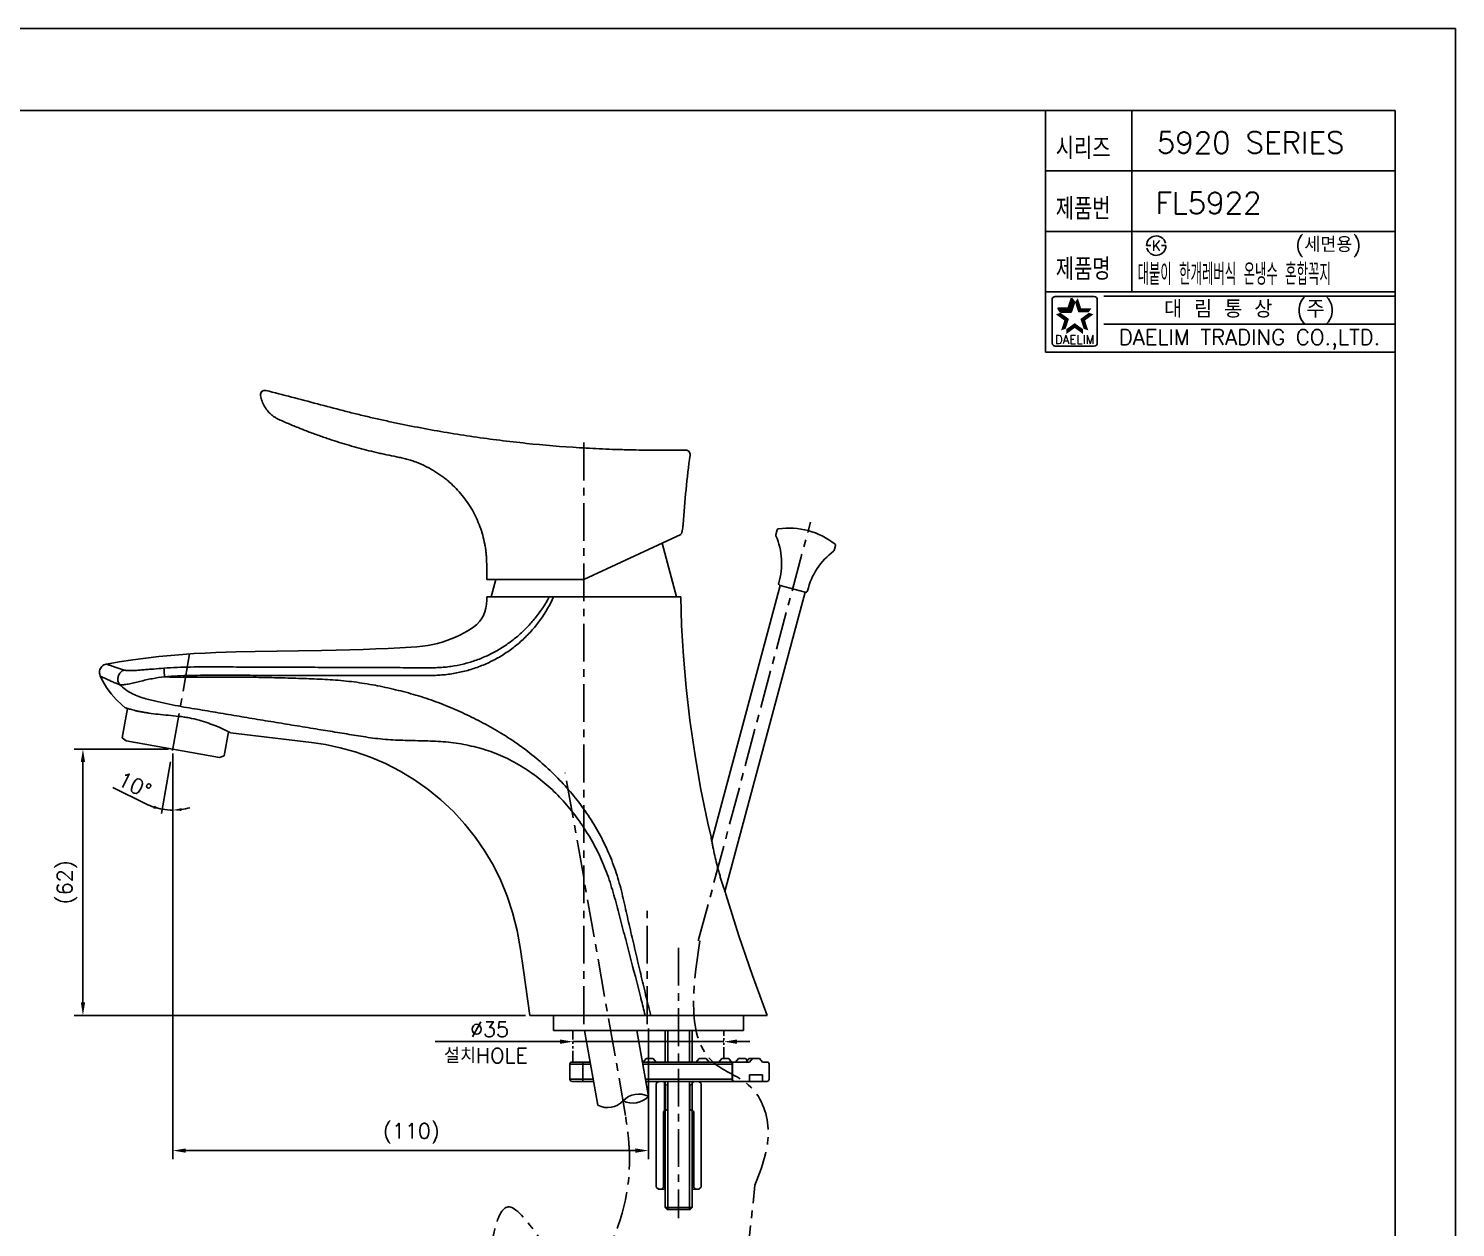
# Model space of a CAD drawing. Extents: x 21489 to 22083, y -3026 to -2606.
# Drawn here: x 21752.5 to 22083.3, y -2884.1 to -2606.2 of the extents above; entities that cross this region are included whole.
import ezdxf
from ezdxf.enums import TextEntityAlignment as Align

# ---------------------------------------------------------------- set-up
doc = ezdxf.new("R2010")
doc.units = 0
doc.header["$LTSCALE"] = 7
doc.header["$MEASUREMENT"] = 0
doc.linetypes.add('CENTER', pattern=[2, 1.25, -0.25, 0.25, -0.25])
doc.linetypes.add('PHANTOM', pattern=[2.5, 1.25, -0.25, 0.25, -0.25, 0.25, -0.25])
doc.layers.get('0').update_dxf_attribs({"color": 2, "linetype": 'CONTINUOUS'})
doc.layers.get('Defpoints').update_dxf_attribs({"linetype": 'CONTINUOUS'})
for name, color, linetype in [('$AUDIT_BAD_LAYER1', 7, 'CONTINUOUS'), ('02___PRT_ALL_AXES', 7, 'CONTINUOUS'), ('CL', 1, 'CENTER'), ('D', 2, 'CONTINUOUS'), ('DWG', 7, 'CONTINUOUS'), ('PH', 3, 'PHANTOM'), ('TXT', 4, 'CONTINUOUS')]:
    doc.layers.add(name, color=color, linetype=linetype)
doc.styles.add('GHS', font='ROMANS.shx', dxfattribs={"bigfont": 'GHS.shx'})
doc.styles.add('ROMANS', font='romans')
doc.dimstyles.new('ISO-25', dxfattribs={"dimscale": 0, "dimtxt": 3.5, "dimasz": 2, "dimexe": 1, "dimexo": 1, "dimgap": 1, "dimtad": 1, "dimdec": 4, "dimdsep": 46, "dimtxsty": 'GHS', "dimcen": 3, "dimclrd": 256, "dimclre": 256, "dimclrt": 256, "dimadec": 3, "dimazin": 0, "dimtfac": 1, "dimtdec": 4, "dimtmove": 0, "dimatfit": 0, "dimfxl": 0, "dimtvp": 1, "dimtolj": 1, "dimtzin": 0, "dimlwd": -1, "dimlwe": -1, "dimarcsym": 0})
doc.dimstyles.new('STANDARD$0', dxfattribs={"dimscale": 0, "dimtxt": 3.5, "dimasz": 3, "dimexe": 2, "dimexo": 1, "dimgap": 1, "dimtad": 3, "dimtoh": 1, "dimdec": 4, "dimdsep": 46, "dimtxsty": 'GHS', "dimcen": 2.5, "dimclrd": 256, "dimclre": 256, "dimclrt": 256, "dimadec": 0, "dimazin": 2, "dimtfac": 0.6, "dimtdec": 4, "dimtix": 1, "dimtmove": 2, "dimatfit": 3, "dimfxl": 0, "dimtolj": 1, "dimarcsym": 0})

# ---------------------------------------------------------------- blocks, each defined once
blk = doc.blocks.new('*D0')
at = {"layer": 'D'}
for p, q in [((21785.97, -2774.24), (21785.97, -2868.28)), ((21896.23, -2837.95), (21896.23, -2868.28)), ((21788.97, -2866.28), (21893.23, -2866.28))]:
    blk.add_line(p, q, dxfattribs=at)
for points in [[(21788.97, -2865.78), (21788.97, -2866.78), (21785.97, -2866.28)], [(21893.23, -2865.78), (21893.23, -2866.78), (21896.23, -2866.28)]]:
    blk.add_solid(points, dxfattribs=at)
at = {"layer": 'Defpoints', "color": 0}
for p in [(21785.97, -2773.24), (21896.23, -2836.95), (21896.23, -2866.28)]:
    blk.add_point(p, dxfattribs=at)
at = {"layer": 'D', "insert": (21841.28, -2862.29), "char_height": 3.5, "attachment_point": 5, "style": 'GHS'}
blk.add_mtext('\\A1;(110)', dxfattribs=at)
blk = doc.blocks.new('*D1')
at = {"layer": 'D'}
for p, q in [((21785.45, -2776.2), (21783.34, -2788.15)), ((21779.71, -2785.92), (21772.09, -2782.16)), ((21785.97, -2786.53), (21785.97, -2788.38))]:
    blk.add_line(p, q, dxfattribs=at)
for start, end in [(243.7296, 260), (243.7707, 251.8853), (260, 270), (278.1146, 286.2293)]:
    blk.add_arc((21785.97, -2773.24), 14.13, start, end, dxfattribs=at)
for points in [[(21781.65, -2786.35), (21781.49, -2787), (21783.51, -2787.16)], [(21787.98, -2787.57), (21787.94, -2786.9), (21785.97, -2787.38)]]:
    blk.add_solid(points, dxfattribs=at)
at = {"layer": 'Defpoints', "color": 0}
for p in [(21789.14, -2755.22), (21785.62, -2775.21), (21785.97, -2773.24), (21785.14, -2787.35), (21785.97, -2785.53)]:
    blk.add_point(p, dxfattribs=at)
at = {"layer": 'D', "insert": (21777.12, -2781.57), "char_height": 3.5, "attachment_point": 5, "rotation": 333.7296, "style": 'GHS'}
blk.add_mtext('\\A1;10°', dxfattribs=at)
blk = doc.blocks.new('*D3')
at = {"layer": 'D'}
for p, q in [((21784.97, -2773.24), (21763.14, -2773.24)), ((21765.14, -2831.95), (21765.14, -2776.24)), ((21867.73, -2834.95), (21763.14, -2834.95))]:
    blk.add_line(p, q, dxfattribs=at)
for points in [[(21764.64, -2776.24), (21765.64, -2776.24), (21765.14, -2773.24)], [(21764.64, -2831.95), (21765.64, -2831.95), (21765.14, -2834.95)]]:
    blk.add_solid(points, dxfattribs=at)
at = {"layer": 'Defpoints', "color": 0}
for p in [(21765.14, -2773.24), (21785.97, -2773.24), (21868.73, -2834.95)]:
    blk.add_point(p, dxfattribs=at)
at = {"layer": 'D', "insert": (21761.47, -2804.1), "char_height": 3.5, "attachment_point": 5, "rotation": 90, "style": 'GHS'}
blk.add_mtext('\\A1;(62)', dxfattribs=at)

msp = doc.modelspace()

# ---------------------------------------------------------------- linework, layer by layer
at = {"layer": '$AUDIT_BAD_LAYER1'}
for p, q in [((21775.44602, -2763.80222), (21774.24872, -2770.59245)), ((21775.13328, -2771.33468), (21774.24872, -2770.59245)), ((21775.13328, -2771.33468), (21796.79905, -2775.15494)), ((21798.86603, -2769.19127), (21797.88411, -2774.76001)), ((21796.79905, -2775.15494), (21797.88411, -2774.76001))]:
    msp.add_line(p, q, dxfattribs=at)
at = {"color": 7}
for p, q in [((21988.31243, -2625.23662), (21988.31243, -2681.23662)), ((22008.31243, -2625.23662), (22008.31243, -2667.23662)), ((21988.31243, -2639.23662), (22069.31243, -2639.23662)), ((21988.31243, -2653.23662), (22069.31243, -2653.23662)), ((21988.31243, -2667.23662), (22069.31243, -2667.23662)), ((21988.31243, -2681.23662), (22069.31243, -2681.23662))]:
    msp.add_line(p, q, dxfattribs=at)
at = {"color": 2, "linetype": 'Continuous'}
for p, q in [((21989.78992, -2679.1021), (21989.78992, -2669.1021)), ((21990.53992, -2668.3521), (21999.53992, -2668.3521)), ((22000.28992, -2669.1021), (22000.28992, -2679.1021)), ((22001.81243, -2668.23662), (22069.31243, -2668.23662)), ((22001.81243, -2674.73662), (22069.31243, -2674.73662)), ((21999.53992, -2679.8521), (21990.78992, -2679.8521))]:
    msp.add_line(p, q, dxfattribs=at)
at = {"color": 2}
for p, q in [((21993.55156, -2671.05356), (21994.30093, -2668.74724)), ((21994.96603, -2669.66267), (21994.30093, -2668.74724)), ((21991.79165, -2671.96899), (21991.12655, -2671.05356)), ((21991.12655, -2671.05356), (21993.55156, -2671.05356)), ((21991.79165, -2671.96899), (21994.21667, -2671.96899)), ((21994.21667, -2671.96899), (21994.96603, -2669.66267))]:
    msp.add_line(p, q, dxfattribs=at)
at = {"color": 7, "linetype": 'Continuous'}
for p, q in [((21858.73502, -2737.94828), (21903.73438, -2737.94828)), ((21805.10239, -2750.62999), (21800.66722, -2750.72595)), ((21815.07424, -2750.46113), (21805.10239, -2750.62999)), ((21820.44915, -2750.36087), (21815.07424, -2750.46113)), ((21823.81676, -2750.28631), (21820.44915, -2750.36087)), ((21827.03538, -2750.20407), (21823.81676, -2750.28631)), ((21830.11012, -2750.11468), (21827.03538, -2750.20407)), ((21833.06286, -2750.01474), (21830.11012, -2750.11468)), ((21835.91564, -2749.89982), (21833.06286, -2750.01474)), ((21838.62463, -2749.77703), (21835.91564, -2749.89982)), ((21799.33146, -2769.43113), (21818.09296, -2771.72135)), ((21867.28284, -2824.46937), (21868.73443, -2834.94828)), ((21894.50498, -2831.06877), (21894.44911, -2830.8474)), ((21868.73447, -2834.94828), (21923.73438, -2834.94828)), ((21874.23463, -2838.44941), (21874.23463, -2834.94828)), ((21918.23463, -2838.44904), (21918.23463, -2834.94828)), ((21895.92151, -2838.44851), (21874.23463, -2838.44941)), ((21913.73449, -2838.44905), (21895.92151, -2838.44905)), ((21900.07342, -2838.44905), (21900.07342, -2845.74828)), ((21918.23463, -2838.44904), (21906.39542, -2838.44904))]:
    msp.add_line(p, q, dxfattribs=at)
at = {"linetype": 'Continuous'}
msp.add_lwpolyline([(21489.31243, -3026.23662), (22083.31243, -3026.23662), (22083.31243, -2606.23662), (21489.31243, -2606.23662)], close=True, dxfattribs=at)
at = {"color": 7, "linetype": 'Continuous'}
for points in [[(21858.73443, -2737.94828), (21858.73968, -2738.7366), (21858.70161, -2739.66933), (21858.56571, -2740.55688), (21858.33106, -2741.40519), (21857.98203, -2742.23446), (21857.54387, -2743.00709), (21857.06614, -2743.68865), (21856.45645, -2744.32614), (21855.73595, -2744.91515), (21854.97912, -2745.44475), (21854.1951, -2745.91841), (21853.37866, -2746.3627), (21852.48275, -2746.81993), (21851.5316, -2747.26391), (21850.53855, -2747.67903), (21849.50557, -2748.0645), (21848.42906, -2748.41665), (21847.3239, -2748.72828), (21846.22313, -2748.99498), (21845.07757, -2749.21412), (21843.82731, -2749.3865), (21842.51398, -2749.52074), (21841.21565, -2749.62385), (21839.9331, -2749.70669), (21838.62463, -2749.77703)], [(21910.73817, -2793.55843), (21910.02013, -2790.40135), (21908.33791, -2782.20125), (21906.95343, -2774.23889), (21905.84019, -2766.50679), (21904.97328, -2758.99029), (21904.33389, -2751.68803), (21903.89776, -2744.56836), (21903.73443, -2737.94828)], [(21800.66722, -2750.72595), (21798.32998, -2750.78902), (21795.92119, -2750.86617), (21793.48011, -2750.96322), (21790.94778, -2751.09828), (21788.27476, -2751.28278), (21785.53754, -2751.51234), (21782.70146, -2751.79213), (21779.74622, -2752.13075), (21776.70871, -2752.53275), (21773.55405, -2753.00965), (21770.61066, -2753.50865)], [(21770.61066, -2753.50865), (21770.56107, -2753.51813), (21770.27594, -2753.59881), (21770.00816, -2753.71949), (21769.76148, -2753.87768), (21769.54004, -2754.07075), (21769.34935, -2754.29407), (21769.19338, -2754.54297), (21769.07556, -2754.81202), (21768.99842, -2755.09535), (21768.9636, -2755.38706), (21768.97182, -2755.68), (21769.02292, -2755.96924), (21769.11683, -2756.25027), (21769.14496, -2756.31427)], [(21769.14496, -2756.31429), (21769.73738, -2757.49468), (21770.62921, -2758.97392), (21771.66695, -2760.39479), (21772.85093, -2761.74208), (21774.18033, -2763.00007), (21774.96642, -2763.64285)], [(21818.09296, -2771.72135), (21821.37495, -2772.19729), (21824.77279, -2772.90263), (21828.26838, -2773.86587), (21831.78414, -2775.09282), (21835.24578, -2776.57238), (21838.6509, -2778.31357), (21841.97364, -2780.32078), (21845.1783, -2782.57465), (21848.1326, -2784.98837), (21851.02622, -2787.70932), (21853.69466, -2790.60954), (21856.14382, -2793.6866), (21858.33408, -2796.87892), (21860.29133, -2800.21251), (21862.01966, -2803.6958), (21863.51567, -2807.34714), (21864.75614, -2811.11497), (21865.77211, -2815.23794), (21866.56457, -2819.70445), (21867.28284, -2824.46937)], [(21923.73443, -2834.94828), (21920.36739, -2825.70828), (21917.16905, -2816.5013), (21914.20844, -2806.88036)]]:
    msp.add_lwpolyline(points, dxfattribs=at)
at = {"color": 2, "linetype": 'Continuous'}
for centre, radius, start, end in [((21990.53992, -2669.1021), 0.75, 90, 180), ((21999.53992, -2669.1021), 0.75, 0, 90), ((21990.66492, -2678.9771), 0.88388, 188.1301024, 278.1301024), ((21999.53992, -2679.1021), 0.75, 270, 0)]:
    msp.add_arc(centre, radius, start, end, dxfattribs=at)
at = {"color": 7, "linetype": 'Continuous'}
msp.add_arc((20849.90793, -3094.59726), 1077.32551, 13.94631343, 14.15900045, dxfattribs=at)
for centre, radius, start, end in [((21893.97845, -2858.15065), 4.97627, 63.3397992, 136.770123), ((21892.59405, -2850.29935), 4.97627, 243.229877, 316.6602008), ((21886.73109, -2851.33555), 4.97666, 243.2881927, 316.7118073)]:
    msp.add_arc(centre, radius, start, end)
for points, knots in [([(21783.92329, -2754.48297), (21785.96953, -2754.34331), (21789.0424, -2754.20895), (21793.1312, -2754.17104), (21797.19019, -2754.19463), (21802.24797, -2754.20656), (21808.31279, -2754.23267), (21814.37826, -2754.25809), (21820.44319, -2754.2839), (21826.50802, -2754.3095), (21831.56098, -2754.3293), (21835.60156, -2754.34741), (21838.63277, -2754.35869), (21841.65775, -2754.36069), (21844.16699, -2754.40048), (21846.15109, -2754.38715), (21847.60673, -2754.34904), (21849.04211, -2754.25542), (21850.93552, -2754.02258), (21853.28343, -2753.5706), (21855.5807, -2752.89787), (21857.37537, -2752.23264), (21858.69712, -2751.66394), (21859.99022, -2751.03856), (21861.25769, -2750.36233), (21862.48182, -2749.60435), (21864.07581, -2748.52577), (21865.99391, -2747.05626), (21868.09986, -2745.05523), (21870.69025, -2742.1396), (21872.32002, -2739.6762), (21873.24162, -2737.9484)], [0, 0, 0, 0, 0.064430875, 0.096576191, 0.128447949, 0.191942108, 0.255464197, 0.318972213, 0.382486729, 0.445992108, 0.509496765, 0.541223558, 0.572925913, 0.604720966, 0.63625063, 0.651757764, 0.667048519, 0.681989646, 0.696924087, 0.726953302, 0.756990658, 0.77200267, 0.7870602, 0.80217329, 0.817116446, 0.832166877, 0.847378163, 0.877572851, 0.907948389, 0.938483717, 1, 1, 1, 1]), ([(21874.25409, -2737.94828), (21873.40996, -2739.79919), (21871.87491, -2742.46711), (21869.33582, -2745.65284), (21867.566, -2747.48658), (21866.04301, -2748.83657), (21864.84575, -2749.78271), (21863.60746, -2750.67298), (21861.91207, -2751.79398), (21859.67537, -2753.00359), (21856.8759, -2754.20596), (21853.97415, -2755.1272), (21851.49593, -2755.66135), (21849.4918, -2755.9526), (21847.97834, -2756.08852), (21846.46041, -2756.15363), (21844.4347, -2756.19441), (21841.9013, -2756.17622), (21838.86047, -2756.1831), (21835.81837, -2756.18539), (21831.75973, -2756.18155), (21826.68383, -2756.17754), (21820.59116, -2756.16854), (21814.49804, -2756.15675), (21808.40595, -2756.14376), (21802.31518, -2756.12976), (21797.24025, -2756.12907), (21793.18073, -2756.11636), (21789.12184, -2756.16453), (21786.07936, -2756.30428), (21784.05488, -2756.44531)], [0, 0, 0, 0, 0.06263166, 0.093968973, 0.125289406, 0.140947099, 0.156600026, 0.17224789, 0.187890991, 0.219149519, 0.250378944, 0.281570368, 0.312728484, 0.328312788, 0.343898792, 0.359488062, 0.375080507, 0.406274299, 0.437481336, 0.468701555, 0.499933037, 0.562437351, 0.624976503, 0.68751174, 0.750030312, 0.812538142, 0.875032171, 0.906275758, 0.937520027, 1, 1, 1, 1]), ([(21770.61066, -2753.50865), (21770.69149, -2753.53868), (21771.01252, -2753.67085), (21771.75301, -2753.95157), (21773.03095, -2754.42341), (21774.08354, -2754.74896), (21774.71312, -2754.93449)], [0, 0, 0, 0, 0.059541747, 0.239660598, 0.546800938, 1, 1, 1, 1]), ([(21773.69061, -2758.30501), (21773.47329, -2758.05446), (21773.1789, -2757.39498), (21773.25562, -2756.32765), (21773.78278, -2755.39821), (21774.39439, -2755.01813), (21774.71314, -2754.93449)], [0, 0, 0, 0, 0.243128485, 0.501147957, 0.758437024, 1, 1, 1, 1]), ([(21774.71312, -2754.93449), (21774.83156, -2754.96891), (21775.10995, -2755.00973), (21775.75359, -2755.05142), (21776.67303, -2755.03629), (21777.83776, -2754.96791), (21779.04296, -2754.87172), (21780.25957, -2754.76793), (21781.88661, -2754.63138), (21783.1083, -2754.53886), (21783.92329, -2754.48295)], [0, 0, 0, 0, 0.040053747, 0.090824607, 0.209563151, 0.338189288, 0.469778075, 0.602144106, 0.734716835, 1, 1, 1, 1]), ([(21783.92329, -2754.48297), (21783.92834, -2754.5739), (21783.97017, -2755.22816), (21784.01534, -2755.88218), (21784.05487, -2756.44531)], [0, 0, 0, 0, 0.138917827, 1, 1, 1, 1]), ([(21773.69069, -2758.30501), (21773.30328, -2758.16496), (21772.59801, -2757.89108), (21771.6436, -2757.48204), (21770.86664, -2757.13315), (21770.25035, -2756.84598), (21769.83032, -2756.64603), (21769.56492, -2756.51852), (21769.41712, -2756.44609), (21769.30216, -2756.3925), (21769.22133, -2756.3482), (21769.17118, -2756.33239), (21769.15092, -2756.31354), (21769.14496, -2756.31429)], [0, 0, 0, 0, 0.248924818, 0.457001901, 0.627403485, 0.763549426, 0.867860145, 0.908457746, 0.941534712, 0.967180956, 0.985443565, 0.996368076, 1, 1, 1, 1]), ([(21784.0551, -2756.44525), (21783.08922, -2756.58351), (21781.64262, -2756.80509), (21779.73582, -2757.19796), (21778.3334, -2757.53719), (21776.97862, -2757.8802), (21775.71664, -2758.15955), (21774.75241, -2758.31848), (21774.09414, -2758.35073), (21773.81348, -2758.3301), (21773.6907, -2758.30501)], [0, 0, 0, 0, 0.277296716, 0.41570597, 0.553149795, 0.687329984, 0.812823742, 0.920552272, 0.964384992, 1, 1, 1, 1]), ([(21894.44911, -2830.8474), (21893.62453, -2827.58155), (21892.36038, -2822.68919), (21890.65433, -2816.16877), (21889.55536, -2812.10323), (21888.72864, -2808.85249), (21888.07456, -2806.45064), (21887.34854, -2804.09483), (21886.27668, -2801.00825), (21884.64603, -2797.26161), (21882.31142, -2792.95868), (21880.01079, -2789.59913), (21878.03523, -2787.03678), (21875.93702, -2784.5872), (21873.06211, -2781.75471), (21869.28021, -2778.74431), (21865.86869, -2776.61864), (21863.02308, -2775.16764), (21860.84071, -2774.21511), (21858.60842, -2773.41524), (21856.32716, -2772.76924), (21854.00581, -2772.24269), (21851.64847, -2771.83489), (21849.26956, -2771.56224), (21846.11278, -2771.35714), (21842.97637, -2771.27774), (21839.86754, -2771.21392), (21837.55735, -2771.13783), (21835.24645, -2771.00017), (21832.95208, -2770.75499), (21830.6955, -2770.43239), (21827.75719, -2769.97137), (21824.10748, -2769.35812), (21819.55172, -2768.63083), (21814.81803, -2767.85169), (21809.90922, -2767.04702), (21805.00278, -2766.2468), (21800.1122, -2765.41656), (21796.04607, -2764.73832), (21792.81292, -2764.19119), (21790.37285, -2763.78565), (21787.82239, -2763.35832), (21785.14834, -2762.83982), (21782.86782, -2762.33656), (21781.04861, -2761.92252), (21779.08446, -2761.43977), (21777.01135, -2760.69116), (21775.03958, -2759.4829), (21774.11563, -2758.71048), (21773.6907, -2758.30501)], [0, 0, 0, 0, 0.063926361, 0.095898222, 0.127914323, 0.143851417, 0.159556085, 0.175152456, 0.190627674, 0.221547763, 0.252580754, 0.28339725, 0.298706387, 0.313973718, 0.344580496, 0.375138381, 0.405536893, 0.420679223, 0.435732821, 0.450696709, 0.465645817, 0.480702404, 0.495853812, 0.511025982, 0.526122437, 0.555876796, 0.570559148, 0.585137296, 0.599742801, 0.614483286, 0.62891376, 0.643001315, 0.670930088, 0.699149915, 0.730557788, 0.761977264, 0.793555742, 0.824905093, 0.856121091, 0.87179131, 0.887137891, 0.903065752, 0.920868603, 0.938824347, 0.947388405, 0.956272508, 0.977228917, 0.988853034, 1, 1, 1, 1]), ([(21784.05488, -2756.44523), (21784.85537, -2756.51389), (21786.46206, -2756.60647), (21788.8779, -2756.60004), (21791.2973, -2756.5407), (21793.72211, -2756.53135), (21796.15027, -2756.52145), (21799.39491, -2756.52616), (21803.46001, -2756.56217), (21808.34873, -2756.64957), (21813.25172, -2756.76575), (21818.1665, -2756.95003), (21823.09158, -2757.14514), (21827.99794, -2757.62702), (21832.85328, -2758.3968), (21837.63697, -2759.43079), (21842.34814, -2760.67394), (21846.95584, -2762.1956), (21851.44501, -2763.99334), (21855.8192, -2766.05948), (21860.12025, -2768.32353), (21864.29393, -2770.88735), (21868.305, -2773.75114), (21872.12275, -2776.90291), (21875.69306, -2780.34674), (21878.97823, -2784.05609), (21881.95108, -2788.0197), (21884.59076, -2792.22789), (21886.8125, -2796.68285), (21888.34403, -2800.53967), (21889.32533, -2803.6965), (21889.97496, -2806.08344), (21890.54621, -2808.48831), (21891.25432, -2811.70552), (21892.18974, -2815.71557), (21893.30457, -2820.52945), (21894.43909, -2825.33905), (21895.58736, -2830.14564), (21896.36298, -2833.34775), (21896.7531, -2834.94828)], [0, 0, 0, 0, 0.015337323, 0.030699112, 0.046104765, 0.061537972, 0.076986675, 0.092459282, 0.123477676, 0.154590799, 0.185799596, 0.217098582, 0.248483287, 0.279873891, 0.311148045, 0.342276454, 0.373267403, 0.404120389, 0.434848171, 0.465520203, 0.496433163, 0.527593089, 0.558949138, 0.590444703, 0.622014669, 0.653549294, 0.684932491, 0.716498079, 0.74824212, 0.779839925, 0.795593917, 0.811330743, 0.827055163, 0.84277485, 0.874217091, 0.905660334, 0.93710428, 0.968551488, 1, 1, 1, 1]), ([(21914.20844, -2806.88036), (21914.20995, -2806.87474), (21914.19382, -2806.8536), (21914.18457, -2806.80588), (21914.15263, -2806.72943), (21914.11749, -2806.6264), (21914.07194, -2806.50052), (21913.99987, -2806.29621), (21913.89814, -2806.00571), (21913.76742, -2805.62445), (21913.6279, -2805.2091), (21913.48353, -2804.76943), (21913.28568, -2804.15257), (21913.03952, -2803.35612), (21912.75255, -2802.37948), (21912.4752, -2801.3855), (21912.12211, -2800.05197), (21911.71767, -2798.39687), (21911.35756, -2796.76004), (21911.10245, -2795.50258), (21910.93812, -2794.65968), (21910.82836, -2794.04828), (21910.76125, -2793.69857), (21910.74502, -2793.58826), (21910.73817, -2793.55843)], [0, 0, 0, 0, 0.001266262, 0.004974134, 0.010968103, 0.01899542, 0.028781615, 0.040063663, 0.066166709, 0.095765341, 0.127793807, 0.161531644, 0.196488435, 0.268793793, 0.342968471, 0.418040414, 0.49339625, 0.643215512, 0.788843136, 0.858150805, 0.9224807, 0.975759639, 0.993338069, 1, 1, 1, 1])]:
    msp.add_open_spline(points, degree=3, knots=knots, dxfattribs=at)
at = {"color": 2}
for points in [[(21993.55156, -2671.05356), (21994.21667, -2671.96899), (21994.30093, -2668.74724), (21994.96603, -2669.66267)], [(21995.7789, -2668.74724), (21995.1138, -2669.66267), (21996.52827, -2671.05356), (21995.86317, -2671.96899)], [(21992.63171, -2673.88457), (21993.70787, -2673.53491), (21990.66984, -2672.45919), (21991.74599, -2672.10952)], [(21991.12655, -2671.05356), (21991.79165, -2671.96899), (21993.55156, -2671.05356), (21994.21667, -2671.96899)], [(21996.52827, -2671.05356), (21995.86317, -2671.96899), (21998.95328, -2671.05356), (21998.28818, -2671.96899)], [(21999.41, -2672.45919), (21998.33384, -2672.10952), (21997.44812, -2673.88457), (21996.37196, -2673.53491)], [(21991.88234, -2676.19089), (21992.9585, -2675.84123), (21992.63171, -2673.88457), (21993.70787, -2673.53491)], [(21995.03992, -2675.63423), (21995.03992, -2674.5027), (21993.07804, -2677.05962), (21993.07804, -2675.92808)], [(21997.00179, -2677.05962), (21997.00179, -2675.92808), (21995.03992, -2675.63423), (21995.03992, -2674.5027)], [(21997.44812, -2673.88457), (21996.37196, -2673.53491), (21998.19749, -2676.19089), (21997.12133, -2675.84123)]]:
    msp.add_solid(points, dxfattribs=at)
at = {"layer": '02___PRT_ALL_AXES', "color": 7, "linetype": 'Continuous'}
msp.add_open_spline([(21774.96642, -2763.64285), (21774.96664, -2763.64159), (21774.9739, -2763.64739), (21774.98247, -2763.64723), (21775.00193, -2763.65576), (21775.03978, -2763.6677), (21775.10669, -2763.69124), (21775.20757, -2763.72458), (21775.33741, -2763.76747), (21775.49549, -2763.81818), (21775.6817, -2763.8762), (21775.98464, -2763.96727), (21776.4305, -2764.09316), (21777.04462, -2764.25082), (21777.75965, -2764.41451), (21778.5693, -2764.57878), (21779.46622, -2764.73837), (21780.80869, -2764.94789), (21782.63391, -2765.17495), (21784.94678, -2765.40397), (21786.94873, -2765.58204), (21788.56688, -2765.78306), (21790.14235, -2766.05191), (21792.00267, -2766.49468), (21793.75776, -2767.03491), (21795.03614, -2767.49409), (21795.88825, -2767.82722), (21796.65678, -2768.1497), (21797.33635, -2768.45219), (21797.92203, -2768.72556), (21798.34863, -2768.93258), (21798.63968, -2769.07708), (21798.81922, -2769.16737), (21798.9719, -2769.24512), (21799.09759, -2769.30952), (21799.19521, -2769.36035), (21799.26038, -2769.39337), (21799.29676, -2769.41351), (21799.31626, -2769.42183), (21799.32355, -2769.42901), (21799.33169, -2769.42982), (21799.33146, -2769.43113)], degree=3, knots=[0, 0, 0, 0, 0.000152902, 0.000610977, 0.001373126, 0.00243826, 0.005473141, 0.009706999, 0.015130041, 0.021723645, 0.029465701, 0.038334593, 0.059361218, 0.084583863, 0.113765304, 0.146628348, 0.182870417, 0.222149978, 0.30828103, 0.40166436, 0.498682318, 0.547400953, 0.595630725, 0.688778223, 0.774691862, 0.813986173, 0.85037712, 0.883537022, 0.913143148, 0.938876644, 0.96043649, 0.969560306, 0.97753945, 0.984345785, 0.989951033, 0.99433104, 0.997473086, 0.998576493, 0.999366352, 0.999841307, 1, 1, 1, 1], dxfattribs=at)
at = {"layer": 'CL'}
for p, q in [((21881.23442, -2836.94828), (21881.23442, -2702.04496)), ((21907.79841, -2817.66633), (21933.78959, -2720.66592)), ((21789.85794, -2751.1735), (21785.61887, -2775.21442)), ((21890.94608, -2858.10763), (21876.94668, -2778.71308)), ((21895.92151, -2836.94828), (21895.92151, -2809.94828)), ((21903.23442, -2819.29517), (21903.23442, -2881.94828)), ((21911.695, -2961.98793), (21920.91368, -2874.3213))]:
    msp.add_line(p, q, dxfattribs=at)
for points in [[(21908.11131, -2817.66633), (21912.16893, -2846.53587), (21919.46661, -2851.0824), (21923.98841, -2861.23865), (21920.91368, -2874.3213)], [(21858.56881, -2896.4262), (21863.99709, -2879.34853), (21879.80038, -2894.72696), (21890.88316, -2877.70815), (21890.85925, -2857.61522)]]:
    msp.add_spline(points, degree=3, dxfattribs=at)
at = {"layer": 'D'}
for p, q in [((22011.69512, -2656.55475), (22012.19512, -2656.55475)), ((22012.19512, -2656.55475), (22012.69512, -2656.55475)), ((22015.69512, -2656.55475), (22015.19512, -2656.55475)), ((22016.19512, -2656.55475), (22015.69512, -2656.55475)), ((21875.73465, -2841.03274), (21846.77166, -2841.03274)), ((21913.73465, -2841.03274), (21878.73465, -2841.03274)), ((21900.73442, -2845.74828), (21900.73442, -2838.44905)), ((21905.73442, -2845.74828), (21905.73442, -2838.44905)), ((21916.73465, -2841.03274), (21919.73465, -2841.03274)), ((21899.95935, -2850.57322), (21899.95935, -2857.11842)), ((21900.73442, -2879.94828), (21900.73442, -2850.24828)), ((21905.73442, -2879.94829), (21905.73442, -2850.24828)), ((21906.33442, -2850.74828), (21906.33442, -2857.01734))]:
    msp.add_line(p, q, dxfattribs=at)
for start, end in [(15, 180), (195, 0)]:
    msp.add_arc((22013.94512, -2656.55475), 2.25, start, end, dxfattribs=at)
for points in [[(21875.73465, -2840.53274), (21875.73465, -2841.53274), (21878.73465, -2841.03274)], [(21916.73465, -2840.53274), (21916.73465, -2841.53274), (21913.73465, -2841.03274)]]:
    msp.add_solid(points, dxfattribs=at)
at = {"layer": 'DWG'}
for p, q in [((21881.23442, -2733.94856), (21903.72194, -2723.46246)), ((21899.40583, -2725.47509), (21902.74801, -2737.94828)), ((21926.06929, -2722.42297), (21925.75913, -2723.58048)), ((21939.59225, -2726.04644), (21939.28209, -2727.20395)), ((21881.23442, -2733.94828), (21858.73502, -2733.94828)), ((21860.81981, -2733.94828), (21859.74801, -2737.94828)), ((21926.75358, -2735.34489), (21910.92825, -2794.39419)), ((21932.54906, -2736.89809), (21913.97178, -2806.21579)), ((21881.43795, -2838.44905), (21884.49406, -2855.7811)), ((21893.52153, -2838.44905), (21896.21327, -2853.71469)), ((21906.39542, -2845.74828), (21906.39542, -2838.44905)), ((21878.04519, -2846.24827), (21882.81317, -2846.24827)), ((21878.04519, -2849.74827), (21878.04519, -2846.24827)), ((21878.54584, -2845.74827), (21882.725, -2845.74827)), ((21881.04519, -2850.24827), (21881.04519, -2845.74827)), ((21894.80858, -2845.74827), (21903.21131, -2845.74827)), ((21915.68796, -2846.24827), (21894.89674, -2846.24827)), ((21895.04044, -2845.74827), (21895.71172, -2844.94827)), ((21897.34133, -2844.94827), (21895.71201, -2844.94827)), ((21898.01289, -2845.74827), (21897.34161, -2844.94827)), ((21903.18796, -2845.74827), (21916.10208, -2845.74827)), ((21907.29057, -2845.74827), (21907.96185, -2844.94827)), ((21909.61929, -2844.94827), (21907.96185, -2844.94827)), ((21910.29057, -2845.74827), (21909.61929, -2844.94827)), ((21912.53975, -2845.74827), (21913.21103, -2844.94827)), ((21914.84064, -2844.94827), (21913.21131, -2844.94827)), ((21915.51208, -2845.74827), (21914.8408, -2844.94827)), ((21915.60428, -2846.24827), (21915.60428, -2849.74827)), ((21915.68796, -2849.74827), (21915.68796, -2846.24827)), ((21915.83584, -2845.89439), (21915.97739, -2845.79528)), ((21916.18796, -2845.74827), (21919.68796, -2845.74827)), ((21916.40558, -2845.74827), (21917.07686, -2844.94827)), ((21918.73402, -2844.94827), (21917.07715, -2844.94827)), ((21919.12936, -2845.41908), (21918.7343, -2844.94827)), ((21918.85314, -2845.74827), (21919.52442, -2844.94827)), ((21922.01668, -2844.94827), (21919.52451, -2844.94827)), ((21920.35924, -2844.94827), (21919.68796, -2845.74827)), ((21922.01668, -2844.94827), (21922.68796, -2845.74827)), ((21922.68796, -2845.74827), (21923.68796, -2845.74827)), ((21924.18796, -2849.74827), (21924.18796, -2846.24827)), ((21883.43031, -2849.74827), (21878.04519, -2849.74827)), ((21883.51847, -2850.24827), (21878.54584, -2850.24827)), ((21915.68796, -2849.74827), (21895.51389, -2849.74827)), ((21903.01289, -2850.24827), (21895.60205, -2850.24827)), ((21898.03827, -2850.74829), (21898.53827, -2850.24828)), ((21898.03827, -2874.74828), (21898.03827, -2850.74829)), ((21903.05935, -2850.24828), (21898.3632, -2850.24828)), ((21900.63442, -2851.24828), (21899.63442, -2850.24828)), ((21900.07342, -2850.24826), (21900.07342, -2879.44829)), ((21900.63442, -2856.72867), (21900.63442, -2851.24828)), ((21900.63442, -2851.24828), (21900.73442, -2851.24828)), ((21903.05935, -2850.24828), (21907.75551, -2850.24828)), ((21916.10208, -2850.24827), (21903.18796, -2850.24827)), ((21905.83442, -2851.24828), (21905.73442, -2851.24828)), ((21905.83442, -2851.24828), (21906.83442, -2850.24828)), ((21905.83442, -2856.72866), (21905.83442, -2851.24828)), ((21906.39542, -2850.24826), (21906.39542, -2879.44829)), ((21908.43057, -2850.74829), (21907.93057, -2850.24828)), ((21908.43057, -2874.74828), (21908.43057, -2850.74829)), ((21916.18796, -2850.24827), (21923.68796, -2850.24827)), ((21922.68796, -2848.74827), (21919.68796, -2848.74827)), ((21919.68796, -2850.24827), (21919.68796, -2848.74827)), ((21922.68796, -2850.24827), (21922.68796, -2848.74827)), ((21899.73442, -2857.24828), (21900.63442, -2856.72867)), ((21899.73442, -2857.24828), (21899.73442, -2874.74828)), ((21899.73442, -2857.24828), (21900.07342, -2857.24828)), ((21900.63442, -2856.72867), (21900.73442, -2856.72867)), ((21905.83442, -2856.72867), (21905.73442, -2856.72867)), ((21906.73442, -2857.24828), (21905.83442, -2856.72867)), ((21906.73442, -2857.24828), (21906.39542, -2857.24828)), ((21906.73442, -2857.24828), (21906.73442, -2874.74828)), ((21898.53827, -2875.24828), (21898.03827, -2874.74828)), ((21900.07342, -2875.24828), (21898.53827, -2875.24828)), ((21899.23442, -2875.24828), (21899.73442, -2874.74828)), ((21900.07342, -2874.74828), (21899.73442, -2874.74828)), ((21906.39542, -2874.74828), (21906.73442, -2874.74828)), ((21906.39542, -2875.24828), (21907.93057, -2875.24828)), ((21907.23442, -2875.24828), (21906.73442, -2874.74828)), ((21907.93057, -2875.24828), (21908.43057, -2874.74828)), ((21900.57342, -2879.94829), (21900.07342, -2879.44829)), ((21900.07342, -2879.44829), (21906.39542, -2879.44829)), ((21900.57341, -2879.94828), (21905.89542, -2879.94829)), ((21905.89542, -2879.94829), (21906.39542, -2879.44829))]:
    msp.add_line(p, q, dxfattribs=at)
at = {"layer": 'DWG', "linetype": 'Continuous'}
msp.add_line((21926.75355, -2735.34489), (21932.54906, -2736.89809), dxfattribs=at)
at = {"layer": 'DWG'}
msp.add_lwpolyline([(21806.3072, -2691.05776), (21806.30966, -2691.01814), (21806.3294, -2690.8861), (21806.36554, -2690.76071), (21806.4164, -2690.64359), (21806.48029, -2690.53618), (21806.55522, -2690.43964), (21806.63941, -2690.35468), (21806.7305, -2690.28229), (21806.82707, -2690.22221), (21806.92729, -2690.17453), (21807.02953, -2690.13906), (21807.13222, -2690.1153), (21807.23348, -2690.10271), (21807.26499, -2690.10092)], dxfattribs=at)
for centre, radius, start, end in [((21807.30588, -2691.09964), 0.99956, 92.3441864, 188.8509999), ((21807.30601, -2691.10594), 1.00585, 76.196168, 92.3368985), ((22175.09297, -2740.23162), 271.49725, 172.5603694, 175.960172), ((21904.88932, -2704.94856), 1.00025, 352.5755368, 89.9873343), ((21926.35906, -2722.50062), 0.3, 98.5285224, 165), ((21928.84806, -2739.09836), 17.08333, 51.4714764, 98.5285236), ((21926.04891, -2723.65813), 0.3, 165, 203.8349618), ((21911.4135, -2730.12379), 15.7, 342.9728454, 23.8349618), ((21948.43413, -2740.04343), 15.7, 126.1650382, 167.0271546), ((21938.99232, -2727.1263), 0.3, 306.1650382, 345), ((21939.30247, -2725.96879), 0.3, 345, 51.4714776), ((21926.90339, -2734.86755), 0.5, 162.9728454, 255), ((21932.64761, -2736.40671), 0.5, 255, 347.0271546), ((21878.54519, -2846.24827), 0.5, 90, 180), ((21916.18796, -2846.24827), 0.5, 90, 180), ((21923.68796, -2846.24827), 0.5, 0, 90), ((21878.54519, -2849.74827), 0.5, 180, 270), ((21916.18796, -2849.74827), 0.5, 180, 270), ((21923.68796, -2849.74827), 0.5, 270, 0)]:
    msp.add_arc(centre, radius, start, end, dxfattribs=at)
for points, knots in [([(21858.73502, -2733.94828), (21858.73502, -2733.25995), (21858.73358, -2731.88333), (21858.74381, -2730.16216), (21858.68876, -2728.78664), (21858.60224, -2727.75732), (21858.47036, -2726.72996), (21858.23801, -2725.35908), (21857.84263, -2723.65758), (21857.20077, -2721.66037), (21856.39434, -2719.72572), (21855.43452, -2717.86513), (21854.32378, -2716.08659), (21853.06127, -2714.40687), (21851.67065, -2712.84631), (21850.42887, -2711.64409), (21849.38761, -2710.75208), (21848.2672, -2709.87879), (21847.0373, -2709.05619), (21845.71005, -2708.28076), (21844.29529, -2707.53049), (21842.83058, -2706.8778), (21841.32814, -2706.34838), (21840.18492, -2706.01729), (21839.02624, -2705.73633), (21837.47086, -2705.40172), (21835.91166, -2705.08615), (21834.35584, -2704.75506), (21832.80385, -2704.40281), (21830.87324, -2703.9274), (21828.56095, -2703.31751), (21826.2675, -2702.66193), (21824.00013, -2701.96884), (21822.10003, -2701.34941), (21820.51902, -2700.80402), (21818.80095, -2700.19412), (21817.06286, -2699.54317), (21815.33673, -2698.8642), (21814.05187, -2698.34247), (21812.77359, -2697.80024), (21811.49802, -2697.25215), (21810.43718, -2696.7884), (21809.62962, -2696.33713), (21809.06018, -2695.94181), (21808.53348, -2695.48902), (21807.89187, -2694.82013), (21807.21179, -2693.87593), (21806.61881, -2692.61368), (21806.38972, -2691.71147), (21806.3182, -2691.25459)], [0, 0, 0, 0, 0.027598626, 0.055198508, 0.068997098, 0.082778946, 0.096600852, 0.110514211, 0.138515965, 0.166555502, 0.194529423, 0.222457598, 0.250406235, 0.278504477, 0.306601979, 0.334132653, 0.347732454, 0.361559511, 0.391070246, 0.406965103, 0.423180141, 0.455264011, 0.471133762, 0.48702137, 0.502962147, 0.518928048, 0.550808348, 0.566745024, 0.582704114, 0.61461565, 0.646459315, 0.678580659, 0.710247253, 0.741517285, 0.75870466, 0.777301848, 0.814613749, 0.833112734, 0.85167126, 0.870213804, 0.888780782, 0.907351059, 0.916587945, 0.925826183, 0.935096181, 0.944388353, 0.962943093, 0.981458326, 1, 1, 1, 1]), ([(21807.54602, -2690.12914), (21809.54232, -2690.62234), (21813.53093, -2691.62551), (21819.48893, -2693.2253), (21824.45783, -2694.544), (21828.44675, -2695.54561), (21831.4471, -2696.26146), (21834.45533, -2696.94342), (21838.4751, -2697.81266), (21843.51583, -2698.82403), (21849.59005, -2699.90351), (21855.68523, -2700.85699), (21861.79838, -2701.68806), (21869.97058, -2702.62237), (21878.17032, -2703.30182), (21885.35815, -2703.66926), (21888.95442, -2703.79927), (21891.01001, -2703.85464), (21893.06578, -2703.90276), (21895.12195, -2703.93221), (21897.17823, -2703.94713), (21899.23457, -2703.94895), (21901.80498, -2703.94804), (21903.86131, -2703.94828), (21904.88948, -2703.94828)], [0, 0, 0, 0, 0.062500695, 0.125001559, 0.187502291, 0.218752792, 0.250003253, 0.281253745, 0.312504226, 0.375004309, 0.437504343, 0.500004481, 0.562504577, 0.625004568, 0.749997583, 0.812497445, 0.84374778, 0.859373007, 0.874998237, 0.906248582, 0.921873809, 0.937499039, 0.968749519, 1, 1, 1, 1]), ([(21903.72193, -2723.46246), (21903.76252, -2723.44353), (21903.83971, -2723.35769), (21903.92396, -2723.18313), (21904.00283, -2722.94241), (21904.10216, -2722.52113), (21904.19648, -2721.90185), (21904.24845, -2721.3814), (21904.2703, -2721.10467)], [0, 0, 0, 0, 0.054616533, 0.133680025, 0.237198296, 0.36222481, 0.661482621, 1, 1, 1, 1])]:
    msp.add_open_spline(points, degree=3, knots=knots, dxfattribs=at)
for points in [[(21915.60428, -2846.24827), (21915.60859, -2846.18301)], [(21915.60859, -2846.18301), (21915.6213, -2846.11887)], [(21915.6213, -2846.11887), (21915.64217, -2846.05693), (21915.75008, -2845.89472), (21915.91158, -2845.78633), (21916.10208, -2845.74827)], [(21915.60428, -2849.74827), (21915.60859, -2849.81352)], [(21915.60859, -2849.81352), (21915.6213, -2849.87766)], [(21915.6213, -2849.87766), (21915.64217, -2849.93961), (21915.75008, -2850.10182), (21915.91158, -2850.21021), (21916.10208, -2850.24827)]]:
    msp.add_spline(points, degree=3, dxfattribs=at)
at = {"layer": 'PH', "ltscale": 0.3}
for p, q in [((21878.73449, -2845.74849), (21878.73449, -2838.44923)), ((21913.73449, -2844.94827), (21913.73449, -2838.44905))]:
    msp.add_line(p, q, dxfattribs=at)
at = {"layer": 'TXT', "color": 4}
for p, q in [((21515.31243, -2625.23662), (22069.31243, -2625.23662)), ((22069.31243, -2625.23662), (22069.31243, -3015.23662))]:
    msp.add_line(p, q, dxfattribs=at)

# ---------------------------------------------------------------- texts
at = {"color": 7, "style": 'GHS'}
for s, p in [('5920 SERIES', (22035.81935, -2632.65789)), ('FL5922', (22026.05327, -2646.65789))]:
    msp.add_text(s, height=5, dxfattribs=at).set_placement(p, align=Align.MIDDLE)
at = {"style": 'GHS'}
msp.add_text('(세면용)', height=3.5, dxfattribs=at).set_placement((22046.19533, -2658.05545))
at = {"style": 'GHS', "width": 0.5}
msp.add_text('대붙이 한개레버식 온냉수 혼합꼭지', height=5, dxfattribs=at).set_placement((22009.6067, -2665.67542))
at = {"color": 7, "linetype": 'Continuous'}
for s, height, style, p in [('대 림 통 상  (주)', 4, 'GHS', (22035.57277, -2671.54153)), ('DAELIM TRADING CO.,LTD.', 3.6, 'ROMANS', (22035.57277, -2678.30887))]:
    msp.add_text(s, height=height, dxfattribs=dict(at, style=style)).set_placement(p, align=Align.MIDDLE)
at = {"color": 2, "linetype": 'Continuous', "style": 'ROMANS'}
msp.add_text('DAELIM', height=2, dxfattribs=at).set_placement((21995.03992, -2679.3021), align=Align.CENTER)
at = {"layer": 'D', "style": 'GHS', "width": 0.8}
for s, p in [('시리즈', (21990.65279, -2636.50723)), ('제품번', (21990.65279, -2650.50723)), ('제품명', (21990.65279, -2664.50723))]:
    msp.add_text(s, height=5, dxfattribs=at).set_placement(p)
at = {"layer": 'D', "style": 'GHS'}
msp.add_text('K', height=2.394, dxfattribs=at).set_placement((22013.94512, -2656.55475), align=Align.MIDDLE)
at = {"layer": 'D', "char_height": 3.5, "attachment_point": 5, "style": 'GHS'}
for s, insert in [('%%C35', (21859.39881, -2838.16608)), ('\\A1;설치HOLE', (21858.54974, -2844.25528))]:
    msp.add_mtext(s, dxfattribs=dict(at, insert=insert))

# ---------------------------------------------------------------- dimensions: what is measured, and where the dimension line sits
at = {"layer": 'D'}
dim = msp.add_angular_dim_2l(base=(21785.14438, -2787.35418), line1=((21789.14392, -2755.22283), (21785.61886, -2775.21442)), line2=((21785.96617, -2773.24481), (21785.96616, -2785.52683)), dimstyle='ISO-25', override={"dimscale": 1, "dimcen": 0, "dimdle": 29.633092, "dimazin": 2}, dxfattribs=at)
dim.commit()
dim.dimension.update_dxf_attribs({"geometry": '*D1', "text_midpoint": (21777.11678, -2781.57128)})
dim = msp.add_linear_dim(base=(21765.1374, -2773.24481), p1=(21868.73447, -2834.94828), p2=(21785.96616, -2773.24481), angle=90, text='(62)', dimstyle='ISO-25', override={"dimscale": 1, "dimasz": 3, "dimexe": 2, "dimcen": 0, "dimdle": 29.633092, "dimazin": 2}, dxfattribs=at)
dim.commit()
dim.dimension.update_dxf_attribs({"geometry": '*D3', "text_midpoint": (21765.1374, -2804.09654), "dimtype": 128})
dim = msp.add_linear_dim(base=(21896.23442, -2866.28425), p1=(21785.96617, -2773.24481), p2=(21896.23442, -2836.94828), text='(110)', dimstyle='STANDARD$0', override={"dimscale": 1, "dimtad": 0, "dimtoh": 0, "dimcen": 1, "dimadec": 4, "dimtfac": 1, "dimtix": 0, "dimatfit": 0, "dimtzin": 0, "dimlwd": 65535, "dimlwe": 65535}, dxfattribs=at)
dim.commit()
dim.dimension.update_dxf_attribs({"geometry": '*D0', "text_midpoint": (21841.281, -2862.28936), "dimtype": 128})

doc.saveas('drawing.dxf')
